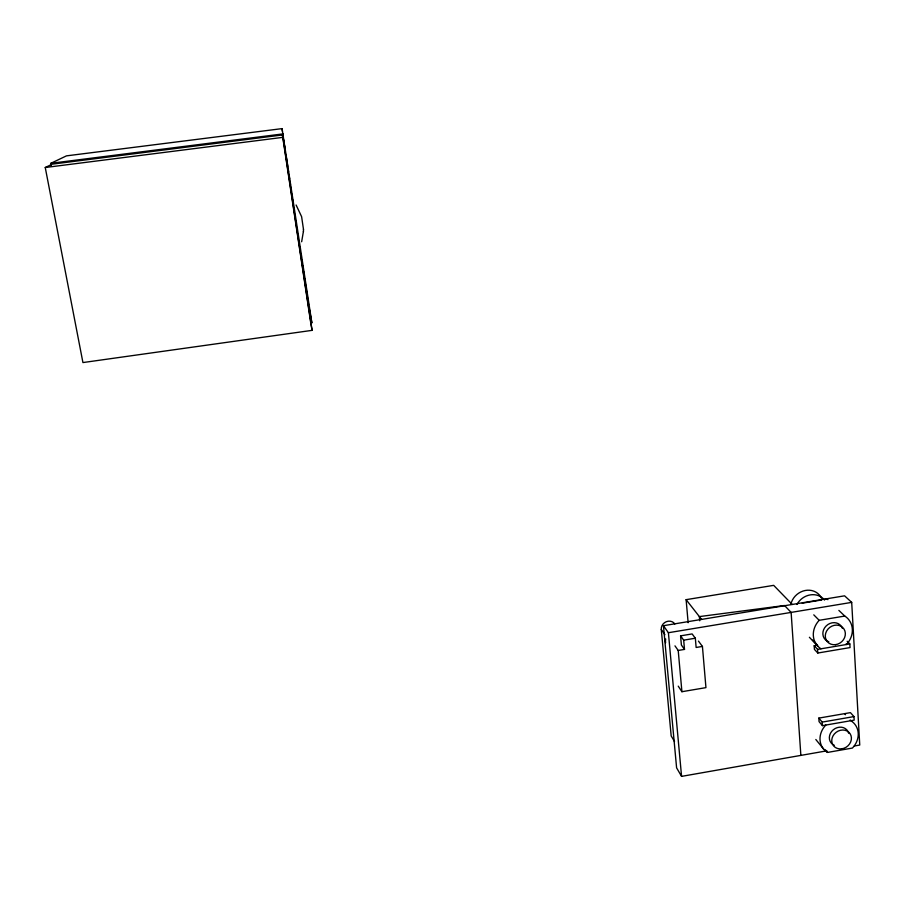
<?xml version="1.0" encoding="UTF-8"?>
<svg xmlns="http://www.w3.org/2000/svg" width="905" height="905" viewBox="0 0 905 905"><rect width="100%" height="100%" fill="white"/><g stroke="black" fill="none" stroke-linecap="round" stroke-linejoin="round"><path stroke-width="1.36" d="M301.659 241.759L303.435 231.261M303.48 229.384L301.614 216.68L296.105 205.005M303.435 231.488L303.48 229.169M45.25 167.516L52.196 164.156L282.394 134.969L282.96 137.345L312.078 330.359L82.932 362.566L45.25 167.516L282.96 137.345M51.393 166.079L50.861 163.307L66.472 155.864L282.043 128.623L311.874 322.972L309.058 307.338M854.275 746.003L859.75 745.041L851.696 602.379L844.591 595.829L663.444 625.706L676.601 767.847L681.567 776.377L826.876 750.822M825.337 749.781L827.498 752.428L852.431 748.05A19.955 17.489 -36.3 0 0 850.847 720.708L850.18 719.961M818.833 718.106L850.429 712.631L853.981 716.579L854.184 720.131L822.43 725.652L819.059 721.636L818.833 718.106L822.204 722.1L822.43 725.652M822.204 722.1L853.981 716.579M678.241 686.148L681.918 691.714L705.945 687.63L702.427 646.419L698.456 641.102M847.148 641.26L849.829 643.941L850.033 647.584L817.815 653.025L814.432 649.394L814.195 645.763L817.577 645.197M814.195 645.763L817.577 649.371L849.829 643.941M695.334 638.217L692.133 633.93L680.571 635.853L683.682 640.152L695.334 638.217L696.137 647.471L702.427 646.419M813.776 614.846L819.195 620.31L844.784 616.056A20.396 18.168 -39.5 0 1 846.435 644.507L845.983 644.055M674.972 645.853L678.207 650.457L684.508 649.405L683.682 640.152M802.215 603.183L821.525 599.992M824.285 599.54L827.046 599.087A19.774 17.704 -39.7 0 1 827.871 599.653M663.444 625.706L668.399 632.719L851.696 602.379M688.139 622.719L686.114 599.664L773.685 585.354L792.237 604.461M50.861 163.307L283.378 133.85M838.867 610.4L844.784 616.056M812.747 640.084L816.615 644.168M809.398 637.278L817.826 646.204M844.625 713.706L845.519 714.712M815.824 739.498L823.754 749.25M686.114 599.664L701.579 619.416M684.508 649.405L681.397 645.039L680.571 635.853M674.847 623.952A7.557 6.901 -33.7 0 0 666.261 621.724A7.557 6.901 -33.7 0 0 661.284 629.461L664.937 634.71M674.519 741.478L671.182 735.935L661.284 629.461M310.89 323.605L312.078 330.359M282.043 128.623L282.462 131.417M283.729 139.8L284.147 142.605M284.566 145.4L284.985 148.194M286.466 157.979L286.885 160.773M287.304 163.567L287.733 166.362M288.152 169.156L288.571 171.95M289.204 176.147L289.623 178.941M290.041 181.735L290.471 184.53M290.89 187.324L291.308 190.118M291.942 194.315L292.36 197.109M292.79 199.903L293.209 202.697M299.951 247.427L300.37 250.221M301.003 254.407L301.422 257.201M301.851 260.007L302.27 262.801M302.689 265.595L303.107 268.389M303.537 271.183L303.956 273.977M304.589 278.174L305.008 280.969M305.426 283.763L305.845 286.557M306.275 289.351L306.693 292.145M307.327 296.342L307.745 299.136M308.164 301.931L308.594 304.725M282.394 134.969L310.653 322.248M668.399 632.719L681.567 776.377M678.207 650.457L681.918 691.714M699.723 620.796L699.361 616.599L784.533 605.502L791.128 612.402L800.857 755.404M817.577 649.371L817.815 653.025M828.799 641.781A10.453 9.31 -39.5 0 1 826.084 626.034A10.453 9.31 -39.5 0 1 842.306 628.194M820.982 648.795A20.396 18.168 -39.5 0 1 819.195 620.31M796.966 604.45A17.037 15.272 -39.8 0 1 824.444 599.925M790.857 604.28A16.901 15.17 -39.8 0 1 805.077 590.524A16.901 15.17 -39.8 0 1 821.491 598.16M834.274 745.279A10.226 8.96 -36.3 0 1 833.256 729.815A10.226 8.96 -36.3 0 1 848.664 733.231M827.498 752.428A19.955 17.489 -36.3 0 1 825.779 725.075M665.605 642.776A12.059 10.984 -33.7 0 1 665.695 638.964M835.417 644.665A10.498 9.344 -39.5 0 0 843.969 628.998A10.498 9.344 -39.5 0 0 826.582 631.09A10.498 9.344 -39.5 0 0 835.417 644.665M841.673 748.831A10.272 8.993 -36.3 0 0 850.067 733.672A10.272 8.993 -36.3 0 0 833.03 735.867A10.272 8.993 -36.3 0 0 841.673 748.831"/></g></svg>
